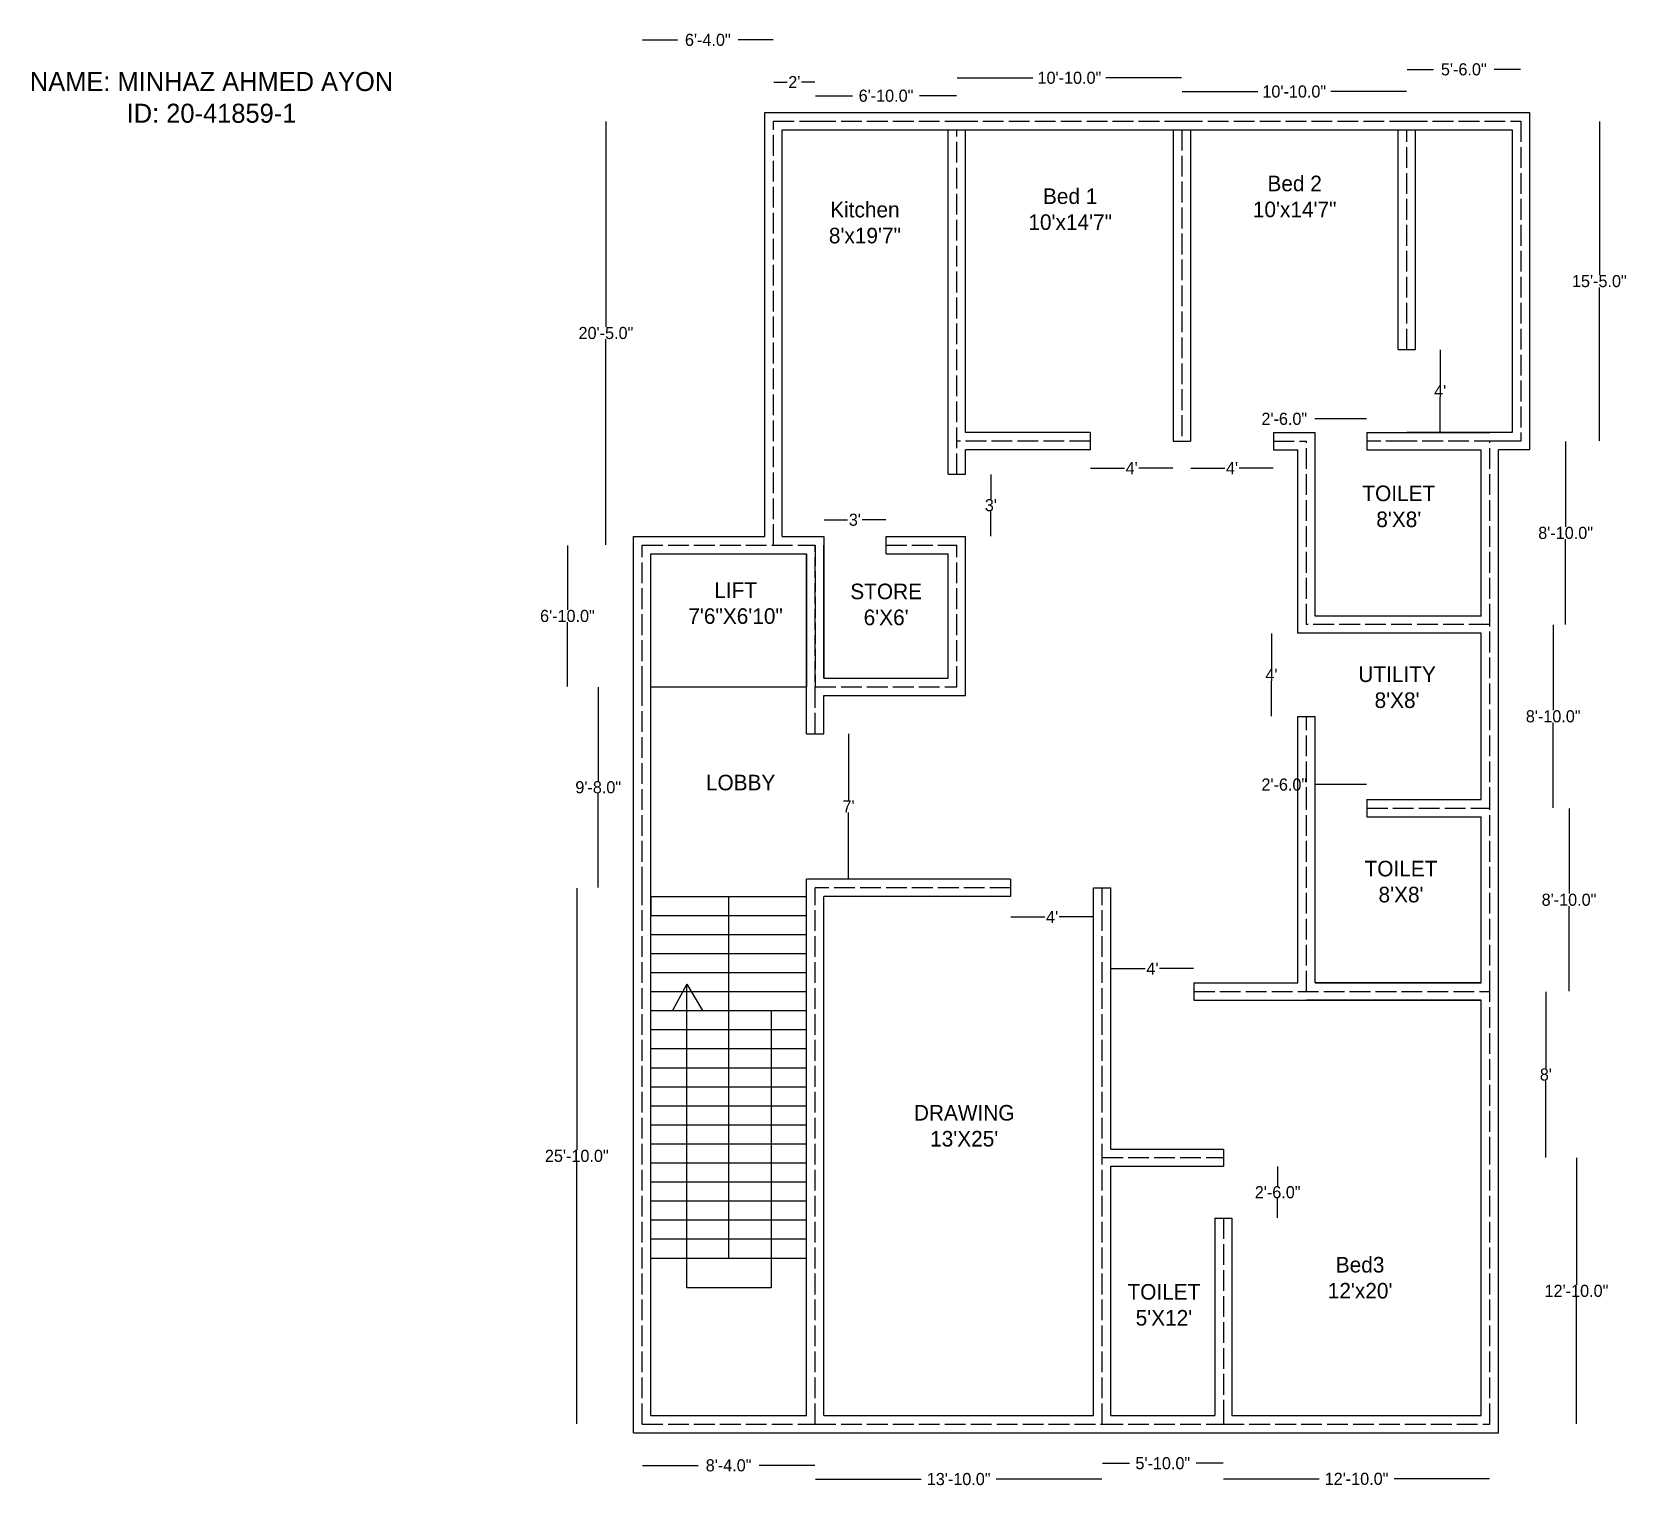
# Model space of a CAD drawing. Header units: inches. Extents: x -314 to 8022, y -1040 to 1104.
# Drawn here: x -314 to 609, y -27 to 814 of the extents above; entities that cross this region are included whole.
import ezdxf

# ---------------------------------------------------------------- set-up
doc = ezdxf.new("R2010")
doc.units = ezdxf.units.IN
doc.header["$MEASUREMENT"] = 0
doc.linetypes.add('ACAD_ISO02W100', pattern=[15, 12, -3])
doc.dimstyles.get("Standard").update_dxf_attribs({"dimtxt": 7, "dimasz": 0.18, "dimexe": 0.18, "dimexo": 0.0625, "dimgap": 0.09, "dimtad": 0, "dimtih": 1, "dimtoh": 1, "dimdec": 1, "dimzin": 0, "dimdsep": 46, "dimlunit": 3, "dimtxsty": 'Standard', "dimcen": 0.09, "dimse1": 1, "dimse2": 1, "dimadec": 0, "dimazin": 0, "dimtfac": 1, "dimtdec": 1, "dimtofl": 0, "dimtmove": 0, "dimatfit": 3, "dimfxl": 1, "dimtolj": 1, "dimtzin": 0, "dimarcsym": 0})

# ---------------------------------------------------------------- blocks, each defined once
blk = doc.blocks.new('*D1')
at = {"color": 0, "lineweight": -2}
for p, q in [((0.97, 319.13), (0.97, 167.9)), ((0.97, 9.49), (0.97, 160.72))]:
    blk.add_line(p, q, dxfattribs=at)
at = {"color": 0}
for points in [[(0.94, 319.13), (1, 319.13), (0.97, 319.31)], [(0.94, 9.49), (1, 9.49), (0.97, 9.31)]]:
    blk.add_solid(points, dxfattribs=at)
at = {"layer": 'Defpoints', "color": 0}
for p in [(0.97, 319.31), (38.72, 319.31), (38.72, 9.31)]:
    blk.add_point(p, dxfattribs=at)
at = {"color": 0, "insert": (0.97, 164.31), "char_height": 7, "attachment_point": 5}
blk.add_mtext('\\A1;25\'-10.0"', dxfattribs=at)
blk = doc.blocks.new('*D2')
at = {"color": 0, "lineweight": -2}
for p, q in [((13.35, 435.13), (13.35, 380.9)), ((13.35, 319.49), (13.35, 373.72))]:
    blk.add_line(p, q, dxfattribs=at)
at = {"color": 0}
for points in [[(13.32, 435.13), (13.38, 435.13), (13.35, 435.31)], [(13.32, 319.49), (13.38, 319.49), (13.35, 319.31)]]:
    blk.add_solid(points, dxfattribs=at)
at = {"layer": 'Defpoints', "color": 0}
for p in [(13.35, 435.31), (38.72, 435.31), (38.72, 319.31)]:
    blk.add_point(p, dxfattribs=at)
at = {"color": 0, "insert": (13.35, 377.31), "char_height": 7, "attachment_point": 5}
blk.add_mtext('\\A1;9\'-8.0"', dxfattribs=at)
blk = doc.blocks.new('*D3')
at = {"color": 0, "lineweight": -2}
for p, q in [((-4.45, 517.13), (-4.45, 479.9)), ((-4.45, 435.49), (-4.45, 472.72))]:
    blk.add_line(p, q, dxfattribs=at)
at = {"color": 0}
for points in [[(-4.48, 517.13), (-4.42, 517.13), (-4.45, 517.31)], [(-4.48, 435.49), (-4.42, 435.49), (-4.45, 435.31)]]:
    blk.add_solid(points, dxfattribs=at)
at = {"layer": 'Defpoints', "color": 0}
for p in [(-4.45, 517.31), (38.72, 517.31), (38.72, 435.31)]:
    blk.add_point(p, dxfattribs=at)
at = {"color": 0, "insert": (-4.45, 476.31), "char_height": 7, "attachment_point": 5}
blk.add_mtext('\\A1;6\'-10.0"', dxfattribs=at)
blk = doc.blocks.new('*D4')
at = {"color": 0, "lineweight": -2}
for p, q in [((158.1, 408.13), (158.1, 369.9)), ((158.1, 324.49), (158.1, 362.72))]:
    blk.add_line(p, q, dxfattribs=at)
at = {"color": 0}
for points in [[(158.07, 408.13), (158.13, 408.13), (158.1, 408.31)], [(158.07, 324.49), (158.13, 324.49), (158.1, 324.31)]]:
    blk.add_solid(points, dxfattribs=at)
at = {"layer": 'Defpoints', "color": 0}
for p in [(138.72, 408.31), (138.72, 324.31), (158.1, 324.31)]:
    blk.add_point(p, dxfattribs=at)
at = {"color": 0, "insert": (158.1, 366.31), "char_height": 7, "attachment_point": 5}
blk.add_mtext("\\A1;7'", dxfattribs=at)
blk = doc.blocks.new('*D5')
at = {"color": 0, "lineweight": -2}
for p, q in [((17.81, 762.13), (17.81, 643.4)), ((17.81, 517.49), (17.81, 636.22))]:
    blk.add_line(p, q, dxfattribs=at)
at = {"color": 0}
for points in [[(17.78, 762.13), (17.84, 762.13), (17.81, 762.31)], [(17.78, 517.49), (17.84, 517.49), (17.81, 517.31)]]:
    blk.add_solid(points, dxfattribs=at)
at = {"layer": 'Defpoints', "color": 0}
for p in [(17.81, 762.31), (114.72, 762.31), (114.72, 517.31)]:
    blk.add_point(p, dxfattribs=at)
at = {"color": 0, "insert": (17.81, 639.81), "char_height": 7, "attachment_point": 5}
blk.add_mtext('\\A1;20\'-5.0"', dxfattribs=at)
blk = doc.blocks.new('*D6')
at = {"color": 0, "lineweight": -2}
for p, q in [((38.9, 809.22), (59.13, 809.22)), ((114.54, 809.22), (94.31, 809.22))]:
    blk.add_line(p, q, dxfattribs=at)
at = {"color": 0}
for points in [[(38.9, 809.25), (38.9, 809.19), (38.72, 809.22)], [(114.54, 809.25), (114.54, 809.19), (114.72, 809.22)]]:
    blk.add_solid(points, dxfattribs=at)
at = {"layer": 'Defpoints', "color": 0}
for p in [(38.72, 809.22), (38.72, 517.31), (114.72, 517.31)]:
    blk.add_point(p, dxfattribs=at)
at = {"color": 0, "insert": (76.72, 809.22), "char_height": 7, "attachment_point": 5}
blk.add_mtext('\\A1;6\'-4.0"', dxfattribs=at)
blk = doc.blocks.new('*D7')
at = {"color": 0, "lineweight": -2}
for p, q in [((114.9, 784.86), (122.55, 784.86)), ((138.54, 784.86), (130.9, 784.86))]:
    blk.add_line(p, q, dxfattribs=at)
at = {"color": 0}
for points in [[(114.9, 784.89), (114.9, 784.83), (114.72, 784.86)], [(138.54, 784.89), (138.54, 784.83), (138.72, 784.86)]]:
    blk.add_solid(points, dxfattribs=at)
at = {"layer": 'Defpoints', "color": 0}
for p in [(138.72, 784.86), (114.72, 762.31), (138.72, 762.31)]:
    blk.add_point(p, dxfattribs=at)
at = {"color": 0, "insert": (126.72, 784.86), "char_height": 7, "attachment_point": 5}
blk.add_mtext("\\A1;2'", dxfattribs=at)
blk = doc.blocks.new('*D8')
at = {"color": 0, "lineweight": -2}
for p, q in [((138.9, 776.94), (160.38, 776.94)), ((220.54, 776.94), (199.06, 776.94))]:
    blk.add_line(p, q, dxfattribs=at)
at = {"color": 0}
for points in [[(138.9, 776.97), (138.9, 776.91), (138.72, 776.94)], [(220.54, 776.97), (220.54, 776.91), (220.72, 776.94)]]:
    blk.add_solid(points, dxfattribs=at)
at = {"layer": 'Defpoints', "color": 0}
for p in [(220.72, 776.94), (138.72, 762.31), (220.72, 762.31)]:
    blk.add_point(p, dxfattribs=at)
at = {"color": 0, "insert": (179.72, 776.94), "char_height": 7, "attachment_point": 5}
blk.add_mtext('\\A1;6\'-10.0"', dxfattribs=at)
blk = doc.blocks.new('*D9')
at = {"color": 0, "lineweight": -2}
for p, q in [((220.9, 787.3), (264.63, 787.3)), ((350.54, 787.3), (306.81, 787.3))]:
    blk.add_line(p, q, dxfattribs=at)
at = {"color": 0}
for points in [[(220.9, 787.33), (220.9, 787.27), (220.72, 787.3)], [(350.54, 787.33), (350.54, 787.27), (350.72, 787.3)]]:
    blk.add_solid(points, dxfattribs=at)
at = {"layer": 'Defpoints', "color": 0}
for p in [(350.72, 787.3), (220.72, 762.31), (350.72, 762.31)]:
    blk.add_point(p, dxfattribs=at)
at = {"color": 0, "insert": (285.72, 787.3), "char_height": 7, "attachment_point": 5}
blk.add_mtext('\\A1;10\'-10.0"', dxfattribs=at)
blk = doc.blocks.new('*D10')
at = {"color": 0, "lineweight": -2}
for p, q in [((350.9, 779.38), (394.63, 779.38)), ((480.54, 779.38), (436.81, 779.38))]:
    blk.add_line(p, q, dxfattribs=at)
at = {"color": 0}
for points in [[(350.9, 779.41), (350.9, 779.35), (350.72, 779.38)], [(480.54, 779.41), (480.54, 779.35), (480.72, 779.38)]]:
    blk.add_solid(points, dxfattribs=at)
at = {"layer": 'Defpoints', "color": 0}
for p in [(480.72, 779.38), (350.72, 762.31), (480.72, 762.31)]:
    blk.add_point(p, dxfattribs=at)
at = {"color": 0, "insert": (415.72, 779.38), "char_height": 7, "attachment_point": 5}
blk.add_mtext('\\A1;10\'-10.0"', dxfattribs=at)
blk = doc.blocks.new('*D11')
at = {"color": 0, "lineweight": -2}
for p, q in [((480.9, 792.17), (496.13, 792.17)), ((546.54, 792.17), (531.31, 792.17))]:
    blk.add_line(p, q, dxfattribs=at)
at = {"color": 0}
for points in [[(480.9, 792.2), (480.9, 792.14), (480.72, 792.17)], [(546.54, 792.2), (546.54, 792.14), (546.72, 792.17)]]:
    blk.add_solid(points, dxfattribs=at)
at = {"layer": 'Defpoints', "color": 0}
for p in [(546.72, 792.17), (480.72, 762.31), (546.72, 762.31)]:
    blk.add_point(p, dxfattribs=at)
at = {"color": 0, "insert": (513.72, 792.17), "char_height": 7, "attachment_point": 5}
blk.add_mtext('\\A1;5\'-6.0"', dxfattribs=at)
blk = doc.blocks.new('*D12')
at = {"color": 0, "lineweight": -2}
for p, q in [((592.07, 762.13), (592.07, 673.4)), ((592.07, 577.49), (592.07, 666.22))]:
    blk.add_line(p, q, dxfattribs=at)
at = {"color": 0}
for points in [[(592.04, 762.13), (592.1, 762.13), (592.07, 762.31)], [(592.04, 577.49), (592.1, 577.49), (592.07, 577.31)]]:
    blk.add_solid(points, dxfattribs=at)
at = {"layer": 'Defpoints', "color": 0}
for p in [(546.72, 762.31), (546.72, 577.31), (592.07, 577.31)]:
    blk.add_point(p, dxfattribs=at)
at = {"color": 0, "insert": (592.07, 669.81), "char_height": 7, "attachment_point": 5}
blk.add_mtext('\\A1;15\'-5.0"', dxfattribs=at)
blk = doc.blocks.new('*D13')
at = {"color": 0, "lineweight": -2}
for p, q in [((500.02, 630.13), (500.02, 609.9)), ((500.02, 582.49), (500.02, 602.72))]:
    blk.add_line(p, q, dxfattribs=at)
at = {"color": 0}
for points in [[(499.99, 630.13), (500.05, 630.13), (500.02, 630.31)], [(499.99, 582.49), (500.05, 582.49), (500.02, 582.31)]]:
    blk.add_solid(points, dxfattribs=at)
at = {"layer": 'Defpoints', "color": 0}
for p in [(480.72, 630.31), (480.72, 582.31), (500.02, 582.31)]:
    blk.add_point(p, dxfattribs=at)
at = {"color": 0, "insert": (500.02, 606.31), "char_height": 7, "attachment_point": 5}
blk.add_mtext("\\A1;4'", dxfattribs=at)
blk = doc.blocks.new('*D14')
at = {"color": 0, "lineweight": -2}
for p, q in [((572.57, 577.13), (572.57, 527.9)), ((572.57, 471.49), (572.57, 520.72))]:
    blk.add_line(p, q, dxfattribs=at)
at = {"color": 0}
for points in [[(572.54, 577.13), (572.6, 577.13), (572.57, 577.31)], [(572.54, 471.49), (572.6, 471.49), (572.57, 471.31)]]:
    blk.add_solid(points, dxfattribs=at)
at = {"layer": 'Defpoints', "color": 0}
for p in [(528.72, 577.31), (528.72, 471.31), (572.57, 471.31)]:
    blk.add_point(p, dxfattribs=at)
at = {"color": 0, "insert": (572.57, 524.31), "char_height": 7, "attachment_point": 5}
blk.add_mtext('\\A1;8\'-10.0"', dxfattribs=at)
blk = doc.blocks.new('*D15')
at = {"color": 0, "lineweight": -2}
for p, q in [((565.39, 471.13), (565.39, 421.9)), ((565.39, 365.49), (565.39, 414.72))]:
    blk.add_line(p, q, dxfattribs=at)
at = {"color": 0}
for points in [[(565.36, 471.13), (565.42, 471.13), (565.39, 471.31)], [(565.36, 365.49), (565.42, 365.49), (565.39, 365.31)]]:
    blk.add_solid(points, dxfattribs=at)
at = {"layer": 'Defpoints', "color": 0}
for p in [(528.72, 471.31), (528.72, 365.31), (565.39, 365.31)]:
    blk.add_point(p, dxfattribs=at)
at = {"color": 0, "insert": (565.39, 418.31), "char_height": 7, "attachment_point": 5}
blk.add_mtext('\\A1;8\'-10.0"', dxfattribs=at)
blk = doc.blocks.new('*D16')
at = {"color": 0, "lineweight": -2}
for p, q in [((574.54, 365.13), (574.54, 315.9)), ((574.54, 259.49), (574.54, 308.72))]:
    blk.add_line(p, q, dxfattribs=at)
at = {"color": 0}
for points in [[(574.51, 365.13), (574.57, 365.13), (574.54, 365.31)], [(574.51, 259.49), (574.57, 259.49), (574.54, 259.31)]]:
    blk.add_solid(points, dxfattribs=at)
at = {"layer": 'Defpoints', "color": 0}
for p in [(528.72, 365.31), (528.72, 259.31), (574.54, 259.31)]:
    blk.add_point(p, dxfattribs=at)
at = {"color": 0, "insert": (574.54, 312.31), "char_height": 7, "attachment_point": 5}
blk.add_mtext('\\A1;8\'-10.0"', dxfattribs=at)
blk = doc.blocks.new('*D17')
at = {"color": 0, "lineweight": -2}
for p, q in [((561.17, 259.13), (561.17, 214.9)), ((561.17, 163.49), (561.17, 207.72))]:
    blk.add_line(p, q, dxfattribs=at)
at = {"color": 0}
for points in [[(561.14, 259.13), (561.2, 259.13), (561.17, 259.31)], [(561.14, 163.49), (561.2, 163.49), (561.17, 163.31)]]:
    blk.add_solid(points, dxfattribs=at)
at = {"layer": 'Defpoints', "color": 0}
for p in [(528.72, 259.31), (528.72, 163.31), (561.17, 163.31)]:
    blk.add_point(p, dxfattribs=at)
at = {"color": 0, "insert": (561.17, 211.31), "char_height": 7, "attachment_point": 5}
blk.add_mtext("\\A1;8'", dxfattribs=at)
blk = doc.blocks.new('*D18')
at = {"color": 0, "lineweight": -2}
for p, q in [((578.85, 163.13), (578.85, 89.9)), ((578.85, 9.49), (578.85, 82.72))]:
    blk.add_line(p, q, dxfattribs=at)
at = {"color": 0}
for points in [[(578.82, 163.13), (578.88, 163.13), (578.85, 163.31)], [(578.82, 9.49), (578.88, 9.49), (578.85, 9.31)]]:
    blk.add_solid(points, dxfattribs=at)
at = {"layer": 'Defpoints', "color": 0}
for p in [(528.72, 163.31), (528.72, 9.31), (578.85, 9.31)]:
    blk.add_point(p, dxfattribs=at)
at = {"color": 0, "insert": (578.85, 86.31), "char_height": 7, "attachment_point": 5}
blk.add_mtext('\\A1;12\'-10.0"', dxfattribs=at)
blk = doc.blocks.new('*D19')
at = {"color": 0, "lineweight": -2}
for p, q in [((374.9, -22.31), (430.05, -22.31)), ((528.54, -22.31), (473.4, -22.31))]:
    blk.add_line(p, q, dxfattribs=at)
at = {"color": 0}
for points in [[(374.9, -22.28), (374.9, -22.34), (374.72, -22.31)], [(528.54, -22.28), (528.54, -22.34), (528.72, -22.31)]]:
    blk.add_solid(points, dxfattribs=at)
at = {"layer": 'Defpoints', "color": 0}
for p in [(374.72, 9.31), (528.72, 9.31), (528.72, -22.31)]:
    blk.add_point(p, dxfattribs=at)
at = {"color": 0, "insert": (451.72, -22.31), "char_height": 7, "attachment_point": 5}
blk.add_mtext('\\A1;12\'-10.0"', dxfattribs=at)
blk = doc.blocks.new('*D20')
at = {"color": 0, "lineweight": -2}
for p, q in [((304.9, -13.3), (320.38, -13.3)), ((374.54, -13.3), (359.06, -13.3))]:
    blk.add_line(p, q, dxfattribs=at)
at = {"color": 0}
for points in [[(304.9, -13.27), (304.9, -13.33), (304.72, -13.3)], [(374.54, -13.27), (374.54, -13.33), (374.72, -13.3)]]:
    blk.add_solid(points, dxfattribs=at)
at = {"layer": 'Defpoints', "color": 0}
for p in [(304.72, 9.31), (374.72, 9.31), (374.72, -13.3)]:
    blk.add_point(p, dxfattribs=at)
at = {"color": 0, "insert": (339.72, -13.3), "char_height": 7, "attachment_point": 5}
blk.add_mtext('\\A1;5\'-10.0"', dxfattribs=at)
blk = doc.blocks.new('*D21')
at = {"color": 0, "lineweight": -2}
for p, q in [((138.9, -22.44), (200.05, -22.44)), ((304.54, -22.44), (243.4, -22.44))]:
    blk.add_line(p, q, dxfattribs=at)
at = {"color": 0}
for points in [[(138.9, -22.41), (138.9, -22.47), (138.72, -22.44)], [(304.54, -22.41), (304.54, -22.47), (304.72, -22.44)]]:
    blk.add_solid(points, dxfattribs=at)
at = {"layer": 'Defpoints', "color": 0}
for p in [(138.72, 9.31), (304.72, 9.31), (138.72, -22.44)]:
    blk.add_point(p, dxfattribs=at)
at = {"color": 0, "insert": (221.72, -22.44), "char_height": 7, "attachment_point": 5}
blk.add_mtext('\\A1;13\'-10.0"', dxfattribs=at)
blk = doc.blocks.new('*D22')
at = {"color": 0, "lineweight": -2}
for p, q in [((38.9, -14.52), (71.13, -14.52)), ((138.54, -14.52), (106.31, -14.52))]:
    blk.add_line(p, q, dxfattribs=at)
at = {"color": 0}
for points in [[(38.9, -14.49), (38.9, -14.55), (38.72, -14.52)], [(138.54, -14.49), (138.54, -14.55), (138.72, -14.52)]]:
    blk.add_solid(points, dxfattribs=at)
at = {"layer": 'Defpoints', "color": 0}
for p in [(38.72, 9.31), (138.72, 9.31), (38.72, -14.52)]:
    blk.add_point(p, dxfattribs=at)
at = {"color": 0, "insert": (88.72, -14.52), "char_height": 7, "attachment_point": 5}
blk.add_mtext('\\A1;8\'-4.0"', dxfattribs=at)
blk = doc.blocks.new('*D23')
at = {"color": 0, "lineweight": -2}
for p, q in [((406.12, 158.13), (406.12, 146.9)), ((406.12, 128.49), (406.12, 139.72))]:
    blk.add_line(p, q, dxfattribs=at)
at = {"color": 0}
for points in [[(406.09, 158.13), (406.15, 158.13), (406.12, 158.31)], [(406.09, 128.49), (406.15, 128.49), (406.12, 128.31)]]:
    blk.add_solid(points, dxfattribs=at)
at = {"layer": 'Defpoints', "color": 0}
for p in [(374.72, 158.31), (374.72, 128.31), (406.12, 128.31)]:
    blk.add_point(p, dxfattribs=at)
at = {"color": 0, "insert": (406.12, 143.31), "char_height": 7, "attachment_point": 5}
blk.add_mtext('\\A1;2\'-6.0"', dxfattribs=at)
blk = doc.blocks.new('*D24')
at = {"color": 0, "lineweight": -2}
for p, q in [((309.9, 272.56), (329.55, 272.56)), ((357.54, 272.56), (337.9, 272.56))]:
    blk.add_line(p, q, dxfattribs=at)
at = {"color": 0}
for points in [[(309.9, 272.59), (309.9, 272.53), (309.72, 272.56)], [(357.54, 272.59), (357.54, 272.53), (357.72, 272.56)]]:
    blk.add_solid(points, dxfattribs=at)
at = {"layer": 'Defpoints', "color": 0}
for p in [(309.72, 272.56), (309.72, 259.31), (357.72, 259.31)]:
    blk.add_point(p, dxfattribs=at)
at = {"color": 0, "insert": (333.72, 272.56), "char_height": 7, "attachment_point": 5}
blk.add_mtext("\\A1;4'", dxfattribs=at)
blk = doc.blocks.new('*D25')
at = {"color": 0, "lineweight": -2}
for p, q in [((251.9, 302.41), (271.55, 302.41)), ((299.54, 302.41), (279.9, 302.41))]:
    blk.add_line(p, q, dxfattribs=at)
at = {"color": 0}
for points in [[(251.9, 302.44), (251.9, 302.38), (251.72, 302.41)], [(299.54, 302.44), (299.54, 302.38), (299.72, 302.41)]]:
    blk.add_solid(points, dxfattribs=at)
at = {"layer": 'Defpoints', "color": 0}
for p in [(251.72, 319.31), (299.72, 319.31), (299.72, 302.41)]:
    blk.add_point(p, dxfattribs=at)
at = {"color": 0, "insert": (275.72, 302.41), "char_height": 7, "attachment_point": 5}
blk.add_mtext("\\A1;4'", dxfattribs=at)
blk = doc.blocks.new('*D26')
at = {"color": 0, "lineweight": -2}
for p, q in [((427.72, 378.87), (427.54, 378.87)), ((457.54, 378.87), (427.9, 378.87))]:
    blk.add_line(p, q, dxfattribs=at)
at = {"color": 0}
for points in [[(427.9, 378.9), (427.9, 378.84), (427.72, 378.87)], [(457.54, 378.9), (457.54, 378.84), (457.72, 378.87)]]:
    blk.add_solid(points, dxfattribs=at)
at = {"layer": 'Defpoints', "color": 0}
for p in [(427.72, 378.87), (427.72, 365.31), (457.72, 365.31)]:
    blk.add_point(p, dxfattribs=at)
at = {"color": 0, "insert": (409.95, 378.87), "char_height": 7, "attachment_point": 5}
blk.add_mtext('\\A1;2\'-6.0"', dxfattribs=at)
blk = doc.blocks.new('*D27')
at = {"color": 0, "lineweight": -2}
for p, q in [((402.5, 466.13), (402.5, 445.9)), ((402.5, 418.49), (402.5, 438.72))]:
    blk.add_line(p, q, dxfattribs=at)
at = {"color": 0}
for points in [[(402.47, 466.13), (402.53, 466.13), (402.5, 466.31)], [(402.47, 418.49), (402.53, 418.49), (402.5, 418.31)]]:
    blk.add_solid(points, dxfattribs=at)
at = {"layer": 'Defpoints', "color": 0}
for p in [(402.5, 466.31), (422.72, 466.31), (422.72, 418.31)]:
    blk.add_point(p, dxfattribs=at)
at = {"color": 0, "insert": (402.5, 442.31), "char_height": 7, "attachment_point": 5}
blk.add_mtext("\\A1;4'", dxfattribs=at)
blk = doc.blocks.new('*D28')
at = {"color": 0, "lineweight": -2}
for p, q in [((427.72, 590.22), (427.54, 590.22)), ((457.54, 590.22), (427.9, 590.22))]:
    blk.add_line(p, q, dxfattribs=at)
at = {"color": 0}
for points in [[(427.9, 590.25), (427.9, 590.19), (427.72, 590.22)], [(457.54, 590.25), (457.54, 590.19), (457.72, 590.22)]]:
    blk.add_solid(points, dxfattribs=at)
at = {"layer": 'Defpoints', "color": 0}
for p in [(427.72, 590.22), (427.72, 577.31), (457.72, 577.31)]:
    blk.add_point(p, dxfattribs=at)
at = {"color": 0, "insert": (409.95, 590.22), "char_height": 7, "attachment_point": 5}
blk.add_mtext('\\A1;2\'-6.0"', dxfattribs=at)
blk = doc.blocks.new('*D29')
at = {"color": 0, "lineweight": -2}
for p, q in [((355.9, 561.75), (375.55, 561.75)), ((403.54, 561.75), (383.9, 561.75))]:
    blk.add_line(p, q, dxfattribs=at)
at = {"color": 0}
for points in [[(355.9, 561.78), (355.9, 561.72), (355.72, 561.75)], [(403.54, 561.78), (403.54, 561.72), (403.72, 561.75)]]:
    blk.add_solid(points, dxfattribs=at)
at = {"layer": 'Defpoints', "color": 0}
for p in [(355.72, 577.31), (403.72, 577.31), (403.72, 561.75)]:
    blk.add_point(p, dxfattribs=at)
at = {"color": 0, "insert": (379.72, 561.75), "char_height": 7, "attachment_point": 5}
blk.add_mtext("\\A1;4'", dxfattribs=at)
blk = doc.blocks.new('*D30')
at = {"color": 0, "lineweight": -2}
for p, q in [((297.9, 561.75), (317.55, 561.75)), ((345.54, 561.75), (325.9, 561.75))]:
    blk.add_line(p, q, dxfattribs=at)
at = {"color": 0}
for points in [[(297.9, 561.78), (297.9, 561.72), (297.72, 561.75)], [(345.54, 561.78), (345.54, 561.72), (345.72, 561.75)]]:
    blk.add_solid(points, dxfattribs=at)
at = {"layer": 'Defpoints', "color": 0}
for p in [(297.72, 577.31), (345.72, 577.31), (297.72, 561.75)]:
    blk.add_point(p, dxfattribs=at)
at = {"color": 0, "insert": (321.72, 561.75), "char_height": 7, "attachment_point": 5}
blk.add_mtext("\\A1;4'", dxfattribs=at)
blk = doc.blocks.new('*D31')
at = {"color": 0, "lineweight": -2}
for p, q in [((240.35, 558.13), (240.35, 543.9)), ((240.35, 522.49), (240.35, 536.72))]:
    blk.add_line(p, q, dxfattribs=at)
at = {"color": 0}
for points in [[(240.32, 558.13), (240.38, 558.13), (240.35, 558.31)], [(240.32, 522.49), (240.38, 522.49), (240.35, 522.31)]]:
    blk.add_solid(points, dxfattribs=at)
at = {"layer": 'Defpoints', "color": 0}
for p in [(220.72, 558.31), (220.72, 522.31), (240.35, 522.31)]:
    blk.add_point(p, dxfattribs=at)
at = {"color": 0, "insert": (240.35, 540.31), "char_height": 7, "attachment_point": 5}
blk.add_mtext("\\A1;3'", dxfattribs=at)
blk = doc.blocks.new('*D32')
at = {"color": 0, "lineweight": -2}
for p, q in [((143.9, 531.9), (157.55, 531.9)), ((179.54, 531.9), (165.9, 531.9))]:
    blk.add_line(p, q, dxfattribs=at)
at = {"color": 0}
for points in [[(143.9, 531.93), (143.9, 531.87), (143.72, 531.9)], [(179.54, 531.93), (179.54, 531.87), (179.72, 531.9)]]:
    blk.add_solid(points, dxfattribs=at)
at = {"layer": 'Defpoints', "color": 0}
for p in [(143.72, 531.9), (143.72, 522.31), (179.72, 522.31)]:
    blk.add_point(p, dxfattribs=at)
at = {"color": 0, "insert": (161.72, 531.9), "char_height": 7, "attachment_point": 5}
blk.add_mtext("\\A1;3'", dxfattribs=at)

msp = doc.modelspace()

# ---------------------------------------------------------------- linework, layer by layer
for p, q in [((109.72, 522.31), (109.72, 767.31)), ((109.72, 767.31), (138.72, 767.31)), ((138.72, 767.31), (220.72, 767.31)), ((220.72, 767.31), (350.72, 767.31)), ((350.72, 767.31), (480.72, 767.31)), ((480.72, 767.31), (551.72, 767.31)), ((551.72, 767.31), (551.72, 572.31)), ((119.72, 522.31), (119.72, 757.31)), ((119.72, 757.31), (138.72, 757.31)), ((138.72, 757.31), (220.72, 757.31)), ((215.72, 558.31), (215.72, 757.31)), ((220.72, 757.31), (350.72, 757.31)), ((225.72, 582.31), (225.72, 757.31)), ((345.72, 757.31), (345.72, 577.31)), ((350.72, 757.31), (480.72, 757.31)), ((355.72, 757.31), (355.72, 577.31)), ((475.72, 630.31), (475.72, 757.31)), ((480.72, 757.31), (541.72, 757.31)), ((485.72, 630.31), (485.72, 757.31)), ((541.72, 757.31), (541.72, 582.31)), ((475.72, 630.31), (480.72, 630.31)), ((480.72, 630.31), (485.72, 630.31)), ((297.72, 582.31), (225.72, 582.31)), ((297.72, 582.31), (297.72, 577.31)), ((403.72, 582.31), (427.72, 582.31)), ((403.72, 582.31), (403.72, 577.31)), ((427.72, 476.31), (427.72, 582.31)), ((457.72, 582.31), (528.72, 582.31)), ((457.72, 582.31), (457.72, 577.31)), ((541.72, 582.31), (480.72, 582.31)), ((297.72, 577.31), (297.72, 572.31)), ((345.72, 577.31), (350.72, 577.31)), ((350.72, 577.31), (355.72, 577.31)), ((403.72, 577.31), (403.72, 572.31)), ((457.72, 577.31), (457.72, 572.31)), ((546.72, 577.31), (528.72, 577.31)), ((225.72, 558.31), (225.72, 572.31)), ((297.72, 572.31), (225.72, 572.31)), ((403.72, 572.31), (417.72, 572.31)), ((417.72, 466.31), (417.72, 572.31)), ((457.72, 572.31), (523.72, 572.31)), ((523.72, 476.31), (523.72, 572.31)), ((533.72, 471.31), (533.72, 572.31)), ((551.72, 572.31), (533.72, 572.31)), ((215.72, 558.31), (220.72, 558.31)), ((220.72, 558.31), (225.72, 558.31)), ((33.72, 435.31), (33.72, 522.31)), ((33.72, 522.31), (109.72, 522.31)), ((119.72, 522.31), (143.72, 522.31)), ((143.72, 522.31), (143.72, 440.31)), ((143.72, 440.31), (143.72, 517.31)), ((179.72, 522.31), (225.72, 522.31)), ((179.72, 517.31), (179.72, 522.31)), ((179.72, 512.31), (179.72, 517.31)), ((225.72, 430.31), (225.72, 522.31)), ((43.72, 435.31), (43.72, 512.31)), ((43.72, 512.31), (133.72, 512.31)), ((133.72, 512.31), (133.72, 435.31)), ((133.72, 408.31), (133.72, 512.31)), ((179.72, 512.31), (215.72, 512.31)), ((215.72, 440.31), (215.72, 512.31)), ((215.72, 440.31), (215.72, 512.31)), ((523.72, 476.31), (427.72, 476.31)), ((533.72, 365.31), (533.72, 471.31)), ((523.72, 466.31), (417.72, 466.31)), ((523.72, 370.31), (523.72, 466.31)), ((33.72, 319.31), (33.72, 435.31)), ((43.72, 319.31), (43.72, 435.31)), ((43.72, 435.31), (133.72, 435.31)), ((143.72, 440.31), (215.72, 440.31)), ((143.72, 430.31), (225.72, 430.31)), ((143.72, 408.31), (143.72, 430.31)), ((417.72, 365.31), (417.72, 418.31)), ((417.72, 418.31), (422.72, 418.31)), ((422.72, 418.31), (427.72, 418.31)), ((427.72, 365.31), (427.72, 418.31)), ((133.72, 408.31), (138.72, 408.31)), ((138.72, 408.31), (143.72, 408.31)), ((457.72, 370.31), (523.72, 370.31)), ((457.72, 370.31), (457.72, 365.31)), ((417.72, 264.31), (417.72, 365.31)), ((427.72, 264.31), (427.72, 365.31)), ((457.72, 365.31), (457.72, 360.31)), ((457.72, 360.31), (523.72, 360.31)), ((523.72, 264.31), (523.72, 360.31)), ((533.72, 259.31), (533.72, 365.31)), ((251.72, 324.31), (133.72, 324.31)), ((133.72, 14.31), (133.72, 324.31)), ((251.72, 324.31), (251.72, 319.31)), ((33.72, 4.31), (33.72, 319.31)), ((43.72, 14.31), (43.72, 319.31)), ((43.72, 314.31), (133.72, 314.31)), ((43.72, 314.31), (43.72, 303.31)), ((88.72, 314.31), (88.72, 105.31)), ((251.72, 314.31), (143.72, 314.31)), ((143.72, 14.31), (143.72, 314.31)), ((251.72, 319.31), (251.72, 314.31)), ((299.72, 14.31), (299.72, 319.31)), ((299.72, 319.31), (304.72, 319.31)), ((304.72, 319.31), (309.72, 319.31)), ((309.72, 168.31), (309.72, 319.31)), ((43.72, 303.31), (133.72, 303.31)), ((43.72, 292.31), (133.72, 292.31)), ((43.72, 281.31), (133.72, 281.31)), ((43.72, 270.31), (133.72, 270.31)), ((43.72, 259.31), (133.72, 259.31)), ((64.55, 263.65), (56.31, 248.31)), ((64.55, 88.09), (64.55, 263.65)), ((64.55, 263.65), (73.58, 248.31)), ((357.72, 264.31), (417.72, 264.31)), ((357.72, 264.31), (357.72, 259.31)), ((357.72, 259.31), (357.72, 254.31)), ((523.72, 264.31), (427.72, 264.31)), ((427.72, 264.31), (523.72, 264.31)), ((533.72, 163.31), (533.72, 259.31)), ((357.72, 254.31), (523.72, 254.31)), ((523.72, 254.31), (422.72, 254.31)), ((523.72, 163.31), (523.72, 254.31)), ((43.72, 248.31), (133.72, 248.31)), ((113.37, 248.31), (113.37, 88.09)), ((43.72, 237.31), (133.72, 237.31)), ((43.72, 226.31), (133.72, 226.31)), ((43.72, 215.31), (133.72, 215.31)), ((43.72, 204.31), (133.72, 204.31)), ((43.72, 193.31), (133.72, 193.31)), ((43.72, 182.31), (133.72, 182.31)), ((43.72, 171.31), (133.72, 171.31)), ((309.72, 168.31), (374.72, 168.31)), ((374.72, 168.31), (374.72, 163.31)), ((43.72, 160.31), (133.72, 160.31)), ((309.72, 14.31), (309.72, 158.31)), ((309.72, 158.31), (374.72, 158.31)), ((374.72, 163.31), (374.72, 158.31)), ((523.72, 14.31), (523.72, 163.31)), ((533.72, 4.31), (533.72, 163.31)), ((43.72, 149.31), (133.72, 149.31)), ((43.72, 138.31), (133.72, 138.31)), ((43.72, 127.31), (133.72, 127.31)), ((369.72, 128.31), (369.72, 14.31)), ((369.72, 128.31), (374.72, 128.31)), ((374.72, 128.31), (379.72, 128.31)), ((379.72, 128.31), (379.72, 14.31)), ((43.72, 116.31), (133.72, 116.31)), ((43.72, 105.31), (133.72, 105.31)), ((113.37, 88.09), (64.55, 88.09)), ((43.72, 14.31), (133.72, 14.31)), ((143.72, 14.31), (299.72, 14.31)), ((309.72, 14.31), (369.72, 14.31)), ((374.72, 14.31), (374.72, 9.31)), ((379.72, 14.31), (523.72, 14.31)), ((33.72, 4.31), (138.72, 4.31)), ((138.72, 4.31), (304.72, 4.31)), ((304.72, 4.31), (374.72, 4.31)), ((374.72, 4.31), (533.72, 4.31))]:
    msp.add_line(p, q)
at = {"linetype": 'ACAD_ISO02W100'}
for p, q in [((114.72, 517.31), (114.72, 762.31)), ((114.72, 762.31), (138.72, 762.31)), ((138.72, 762.31), (220.72, 762.31)), ((220.72, 762.31), (350.72, 762.31)), ((220.72, 558.31), (220.72, 757.31)), ((350.72, 762.31), (480.72, 762.31)), ((350.72, 757.31), (350.72, 577.31)), ((480.72, 762.31), (546.72, 762.31)), ((480.72, 630.31), (480.72, 757.31)), ((546.72, 762.31), (546.72, 577.31)), ((297.72, 577.31), (220.72, 577.31)), ((403.72, 577.31), (422.72, 577.31)), ((422.72, 471.31), (422.72, 577.31)), ((480.72, 577.31), (457.72, 577.31)), ((546.72, 577.31), (480.72, 577.31)), ((528.72, 471.31), (528.72, 577.31)), ((38.72, 435.31), (38.72, 517.31)), ((38.72, 517.31), (138.72, 517.31)), ((138.72, 408.31), (138.72, 517.31)), ((138.72, 517.31), (138.72, 435.31)), ((179.72, 517.31), (220.72, 517.31)), ((220.72, 435.31), (220.72, 517.31)), ((528.72, 471.31), (422.72, 471.31)), ((528.72, 365.31), (528.72, 471.31)), ((38.72, 319.31), (38.72, 435.31)), ((138.72, 435.31), (220.72, 435.31)), ((422.72, 365.31), (422.72, 418.31)), ((422.72, 259.31), (422.72, 365.31)), ((457.72, 365.31), (528.72, 365.31)), ((528.72, 259.31), (528.72, 365.31)), ((38.72, 9.31), (38.72, 319.31)), ((138.72, 9.31), (138.72, 319.31)), ((251.72, 319.31), (138.72, 319.31)), ((304.72, 9.31), (304.72, 319.31)), ((357.72, 259.31), (528.72, 259.31)), ((528.72, 163.31), (528.72, 259.31)), ((304.72, 163.31), (374.72, 163.31)), ((528.72, 9.31), (528.72, 163.31)), ((374.72, 128.31), (374.72, 14.31)), ((38.72, 9.31), (138.72, 9.31)), ((138.72, 9.31), (304.72, 9.31)), ((304.72, 9.31), (374.72, 9.31)), ((374.72, 9.31), (528.72, 9.31))]:
    msp.add_line(p, q, dxfattribs=at)

# ---------------------------------------------------------------- texts
at = {"attachment_point": 2}
for s, insert, char_height, width in [('NAME: MINHAZ AHMED AYON\\PID: 20-41859-1', (-210.18, 790.68), 11, 385.0619), ('Bed 2\\P10\'x14\'7"', (415.95, 730.77), 9, 100.3254), ('Bed 1\\P10\'x14\'7"', (286.19, 723.42), 9, 104.3384), ('Kitchen\\P8\'x19\'7"', (167.52, 715.66), 9, 72.2642), ("TOILET\\P8'X8'", (476.14, 551.69), 9, 80.2603), ('LIFT\\P7\'6"X6\'10"', (92.76, 495.77), 9, 81.9281), ("STORE\\P6'X6'", (179.8, 495.02), 9, 53.3064), ("UTILITY\\P8'X8'", (475.15, 447.17), 9, 75.5785), ('LOBBY', (95.67, 384.59), 9, 83.3382), ("TOILET\\P8'X8'", (477.42, 334.85), 9, 80.2603), ("DRAWING\\P13'X25'", (224.92, 193.75), 9, 129.8875), ("Bed3\\P12'x20'", (453.77, 105.93), 9, 106.3449), ("TOILET\\P5'X12'", (340.38, 90.27), 9, 49.2709)]:
    msp.add_mtext(s, dxfattribs=dict(at, insert=insert, char_height=char_height, width=width))

# ---------------------------------------------------------------- dimensions: what is measured, and where the dimension line sits
for base, p1, p2, picture, middle in [((38.72, 809.22), (114.72, 517.31), (38.72, 517.31), '*D6', (76.72, 809.22)), ((546.72, 792.17), (480.72, 762.31), (546.72, 762.31), '*D11', (513.72, 792.17)), ((138.72, 784.86), (114.72, 762.31), (138.72, 762.31), '*D7', (126.72, 784.86)), ((350.72, 787.3), (220.72, 762.31), (350.72, 762.31), '*D9', (285.72, 787.3)), ((220.72, 776.94), (138.72, 762.31), (220.72, 762.31), '*D8', (179.72, 776.94)), ((480.72, 779.38), (350.72, 762.31), (480.72, 762.31), '*D10', (415.72, 779.38)), ((427.72, 590.22), (457.72, 577.31), (427.72, 577.31), '*D28', (409.95, 590.22)), ((297.72, 561.75), (345.72, 577.31), (297.72, 577.31), '*D30', (321.72, 561.75)), ((403.72, 561.75), (355.72, 577.31), (403.72, 577.31), '*D29', (379.72, 561.75)), ((143.72, 531.9), (179.72, 522.31), (143.72, 522.31), '*D32', (161.72, 531.9)), ((427.72, 378.87), (457.72, 365.31), (427.72, 365.31), '*D26', (409.95, 378.87)), ((299.72, 302.41), (251.72, 319.31), (299.72, 319.31), '*D25', (275.72, 302.41)), ((309.72, 272.56), (357.72, 259.31), (309.72, 259.31), '*D24', (333.72, 272.56)), ((38.72, -14.52), (138.72, 9.31), (38.72, 9.31), '*D22', (88.72, -14.52)), ((138.72, -22.44), (304.72, 9.31), (138.72, 9.31), '*D21', (221.72, -22.44)), ((374.72, -13.3), (304.72, 9.31), (374.72, 9.31), '*D20', (339.72, -13.3)), ((528.72, -22.31), (374.72, 9.31), (528.72, 9.31), '*D19', (451.72, -22.31))]:
    dim = msp.add_linear_dim(base=base, p1=p1, p2=p2, dimstyle='Standard')
    dim.commit()
    dim.dimension.update_dxf_attribs({"geometry": picture, "text_midpoint": middle})
for base, p1, p2, picture, middle in [((17.81, 762.31), (114.72, 517.31), (114.72, 762.31), '*D5', (17.81, 639.81)), ((592.07, 577.31), (546.72, 762.31), (546.72, 577.31), '*D12', (592.07, 669.81)), ((500.02, 582.31), (480.72, 630.31), (480.72, 582.31), '*D13', (500.02, 606.31)), ((572.57, 471.31), (528.72, 577.31), (528.72, 471.31), '*D14', (572.57, 524.31)), ((240.35, 522.31), (220.72, 558.31), (220.72, 522.31), '*D31', (240.35, 540.31)), ((-4.45, 517.31), (38.72, 435.31), (38.72, 517.31), '*D3', (-4.45, 476.31)), ((565.39, 365.31), (528.72, 471.31), (528.72, 365.31), '*D15', (565.39, 418.31)), ((402.5, 466.31), (422.72, 418.31), (422.72, 466.31), '*D27', (402.5, 442.31)), ((13.35, 435.31), (38.72, 319.31), (38.72, 435.31), '*D2', (13.35, 377.31)), ((158.1, 324.31), (138.72, 408.31), (138.72, 324.31), '*D4', (158.1, 366.31)), ((574.54, 259.31), (528.72, 365.31), (528.72, 259.31), '*D16', (574.54, 312.31)), ((0.97, 319.31), (38.72, 9.31), (38.72, 319.31), '*D1', (0.97, 164.31)), ((561.17, 163.31), (528.72, 259.31), (528.72, 163.31), '*D17', (561.17, 211.31)), ((406.12, 128.31), (374.72, 158.31), (374.72, 128.31), '*D23', (406.12, 143.31)), ((578.85, 9.31), (528.72, 163.31), (528.72, 9.31), '*D18', (578.85, 86.31))]:
    dim = msp.add_linear_dim(base=base, p1=p1, p2=p2, angle=90, dimstyle='Standard')
    dim.commit()
    dim.dimension.update_dxf_attribs({"geometry": picture, "text_midpoint": middle})

doc.saveas('drawing.dxf')
